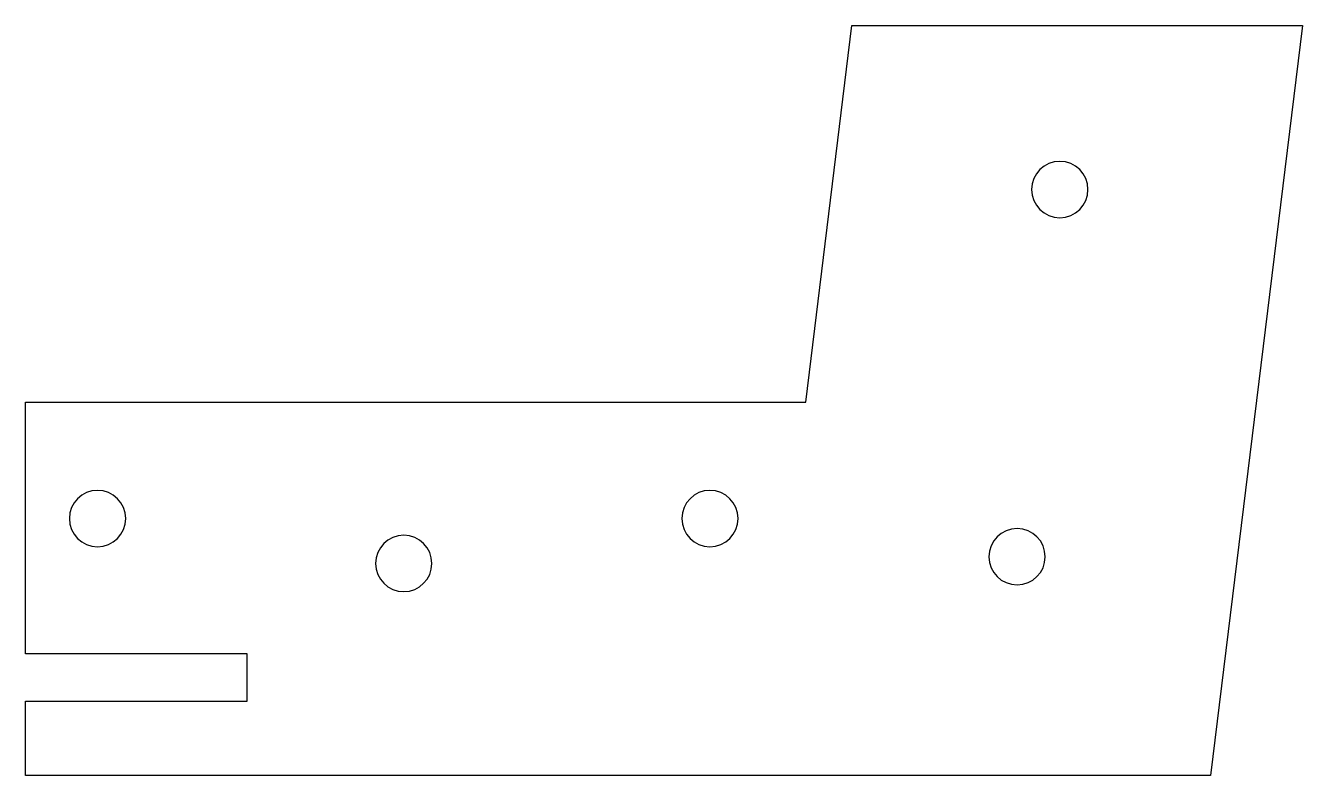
# Model space of a CAD drawing. Header units: inches. Extents: x 0 to 5.67, y 0 to 3.33.
import ezdxf

# ---------------------------------------------------------------- set-up
doc = ezdxf.new("R2010")
doc.units = ezdxf.units.IN

msp = doc.modelspace()

# ---------------------------------------------------------------- linework, layer by layer
at = {"layer": 'INTERIOR_PROFILES', "extrusion": (0, 0, -1)}
for centre in [(-4.5913, 2.6008), (-0.3196, 1.1402), (-3.0382, 1.1402), (-4.4015, 0.971), (-1.6789, 0.9412)]:
    msp.add_circle(centre, 0.125, dxfattribs=at)
at = {"layer": 'OUTER_PROFILES'}
msp.add_lwpolyline([(0, 1.6575), (3.4632, 1.6575), (3.6684, 3.3287), (5.6684, 3.3287), (5.2597, 0), (0, 0), (0, 0.3297), (0.9843, 0.3297), (0.9843, 0.5397), (0, 0.5397)], close=True, dxfattribs=at)

doc.saveas('drawing.dxf')
